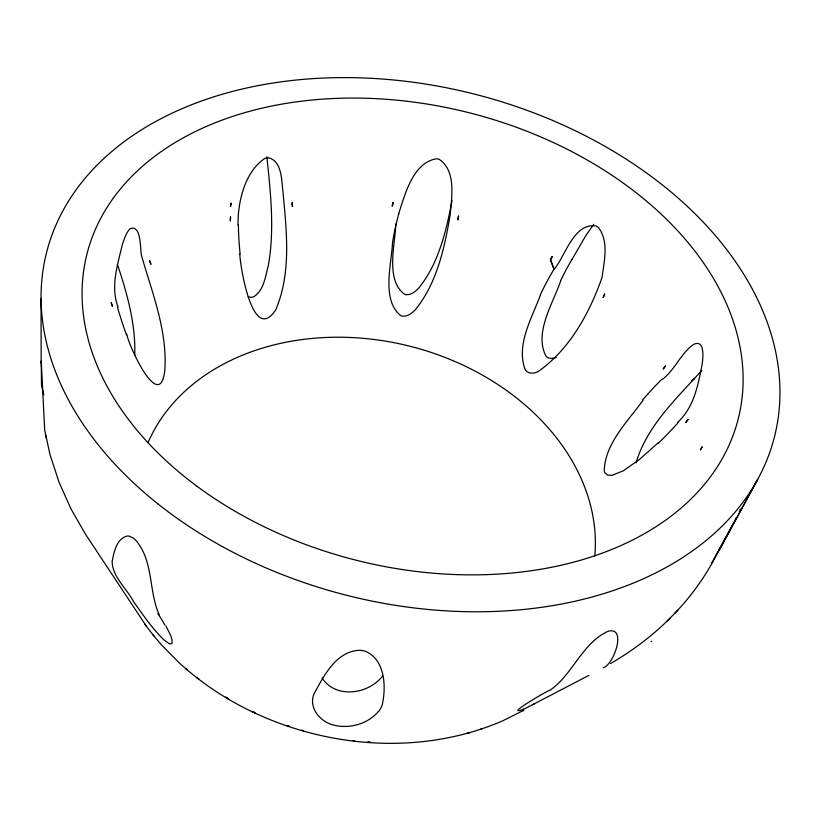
<?xml version="1.0" encoding="UTF-8"?>
<svg xmlns="http://www.w3.org/2000/svg" width="821" height="821" viewBox="0 0 821 821"><rect width="100%" height="100%" fill="white"/><g stroke="black" fill="none" stroke-linecap="round" stroke-linejoin="round"><path stroke-width="1.23" d="M134.747 355.267C135.773 324.213 127.234 293.661 117.424 264.475M392.571 241.743C391.894 262.894 380.841 299.942 400.853 315.675A7.266 6.609 6.6 0 0 403.46 316.229C408.232 316.311 412.193 312.924 415.354 309.743C437.07 282.927 444.654 247.614 450.236 214.343C451.724 196.404 456.199 171.086 439.42 159.469A8.118 6.66 8.4 0 0 436.208 158.781C412.901 163.122 405.174 193.889 398.719 213.593M395.743 224.092C395.363 244.001 385.008 279.92 404.568 294.246A7.163 6.578 6.4 0 0 407.154 294.698C411.783 294.616 415.559 291.332 418.628 288.212C438.691 263.5 446.183 231.204 452.053 200.57M636.059 462.828C646.938 425.719 676.73 398.431 701.77 370.435M540.546 294.739C532.182 317.583 515.742 344.83 525.173 369.635C527.841 374.078 533.999 373.863 538.042 371.615C569.558 349.674 589.611 312.996 602.101 277.303C603.999 261.56 609.172 241.61 598.571 227.776A8.282 6.127 57.7 0 0 595.984 225.939C573.746 222.676 565.638 255.454 554.083 269.432L550.275 259.528L552.256 256.46L550.727 259.785L554.083 269.432M560.722 280.741C553.416 302.754 533.506 332.998 546.139 356.376A7.235 6.147 67.9 0 0 547.761 357.607L551.466 358.541L556.238 357.607M739.967 509.913L740.368 509.041M739.239 511.473L739.505 510.898M736.201 517.692L734.528 521.017M734.046 521.971L711.612 563.206M719.319 549.926L757.65 479.433L713.572 560.486C703.043 579.667 690.009 597.503 674.831 613.266M572.114 259.251L585.896 235.483L593.737 224.338M382.719 676.052C373.534 687.444 358.069 693.612 343.547 691.508A9.052 2.278 10.1 0 1 340.633 690.943C333.121 689.188 326.173 684.663 322.171 677.982M642.956 400.32C627.942 421.368 605.098 443.217 604.205 470.669A7.748 4.639 -78.9 0 0 604.995 472.875L607.591 475.082L611.984 475.359L623.313 470.792L639.261 459.637L658.083 442.878M677.879 422.148C694.104 407.144 698.23 384.495 702.212 363.806C702.827 358.592 703.464 353.163 702.129 348.001A8.805 4.115 -89.7 0 0 701.103 345.59C699.307 342.224 694.74 343.27 692.308 345.292C680.147 354.764 674.564 370.179 662.178 379.579M378.368 711.54C368.691 722.932 352.732 728.124 338.067 725.969A9.236 2.094 10.2 0 1 334.773 725.312C319.933 722.593 306.397 705.896 315.438 691.292C324.859 673.641 337.913 650.16 360.593 650.324A11.012 5.983 8.9 0 1 364.986 651.145C385.028 659.099 386.393 686.407 382.237 704.808A468.247 95.667 8.4 0 1 378.563 711.571M610.526 663.573C632.057 650.971 652.346 636.07 669.885 618.295M666.642 621.63L678.115 609.88M691.498 380.882L694.669 378.491M523.008 710.699L523.86 710.247L502.75 720.817C419.326 756.88 320.477 747.931 240.851 706.122L240.625 706.009C218.201 694.084 197.194 679.47 178.537 662.219L161.224 644.598L153.199 635.115L153.773 635.793M532.87 704.736L534.43 703.771M603.219 667.678C613.379 665.39 627.008 627.377 608.966 631.031A10.56 3.5 -34.3 0 0 605.529 632.488C581.196 645.48 572.145 674.841 550.162 690.143C549.485 689.424 501.58 717.431 523.552 709.18M588.852 675.396L525.697 708.266A8.887 0.544 -24.8 0 1 523.654 709.118M481.116 729.099L480.624 729.325L482.184 728.72M248.127 296.874L251.472 297.356A7.348 5.973 -48.5 0 0 253.884 296.658C264.003 290.213 265.409 276.195 268.303 265.686C274.717 229.664 270.643 192.843 266.866 156.79M43.77 394.768L41.512 385.316L41.235 361.055L44.703 430.286L50.122 454.988L58.979 482.05L70.801 508.558L85.466 534.194L146.446 626.341L144.773 623.981M146.076 625.859L153.558 635.577M159.151 614.611C148.56 591.192 153.64 561.39 136.142 540.7A10.714 4.351 54.8 0 0 133.238 538.012L129.297 536.175A22.208 8.99 54.8 0 0 127.378 536C116.561 538.453 113.852 552.379 112.128 561.738C112.651 577.235 126.485 588.216 133.31 601.259C142.269 613.903 151.105 626.803 161.942 637.958A9.041 1.067 46.3 0 0 164.405 640.298L169.547 643.89L171.928 643.582C172.964 637.322 168.377 631.554 165.996 626.064M126.803 334.126C128.055 344.43 159.777 414.153 164.836 370.23C167.422 331.017 152.573 293.887 141.91 256.983C139.652 251.134 142.238 224.851 130.457 228.505A8.969 3.479 -67.6 0 0 128.558 230.465C125.531 234.714 123.909 239.773 122.319 244.689C117.598 264.844 110.322 286.632 118.039 307.013M45.401 434.381L46.387 438.363M239.794 254.048C240.009 264.762 252.447 345.59 275.805 309.722C291.455 272.818 286.611 231.563 283.05 192.709C281.552 181.687 282.445 160.341 267.954 157.745A8.364 5.829 -37.6 0 0 264.926 158.371C244.843 171.61 237.659 202.038 238.039 225.026M41.05 298.403L41.163 363.159M148.129 442.406A232.21 179.943 14.2 0 1 410.49 346.38A232.21 179.943 14.2 0 1 594.773 556.063M392.643 241.754A323.731 283.029 -29.2 0 1 398.811 213.604M540.372 294.657A361.845 326.83 28.4 0 1 553.939 269.339M240.101 253.905A308.87 218.714 -66 0 1 238.377 224.903M126.455 334.804A318.456 139.652 -88.9 0 1 117.619 307.659M560.61 280.679A358.859 326.245 27.3 0 1 572.021 259.2M642.669 399.93A411.773 320.837 84.6 0 1 661.931 379.189M157.848 613.533A408.406 47.238 42.8 0 1 164.939 625.161M651.474 641.386A497.3 1.119 -28.5 0 1 651.176 641.642M678.023 422.712A314.34 158.063 -67.3 0 1 658.165 443.432M292.132 202.715L292.102 206.379L292.615 206.317L292.132 202.715M230.506 217.001L230.373 220.818L230.506 217.001M230.742 203.485L230.455 206.666L231.317 203.3L230.742 203.485M302.015 730.321L303.113 730.618L302.015 730.321M458.559 216.139L458.087 219.812L457.574 219.659L458.559 216.139M393.126 202.571L392.52 206.174L391.986 206.122L393.126 202.571M604.687 294L603.199 297.489L604.687 294M702.078 446.952L700.539 449.764L702.078 446.952M112.333 306.12L111.225 302.744L112.333 306.12M688.09 419.5L685.699 422.548L688.09 419.5M665.513 366.063L663.224 368.906L665.513 366.063M354.549 740.891L353.307 740.716L354.549 740.891M367.808 742.163L370.179 742.287L367.808 742.163M150.869 264.116L149.668 260.873L150.869 264.116M469.489 732.65L467.354 733.194L469.489 732.65M289.187 726.349L286.806 725.507L289.187 726.349M255.29 712.874L252.098 711.438L255.29 712.874M228.864 699.153L225.724 697.234L228.864 699.153M198.651 678.916L196.917 677.633L198.651 678.916M187.157 669.731L186.193 668.869L187.157 669.731M197.173 486.401A335.912 230.763 14.2 0 0 737.402 422.015A335.912 230.763 14.2 0 0 303.175 100.983A335.912 230.763 14.2 0 0 197.173 486.401M158.248 504.145A375.443 258.615 14.2 0 0 770.406 450.534A375.443 258.615 14.2 0 0 302.857 79.401A375.443 258.615 14.2 0 0 158.248 504.145"/></g></svg>
